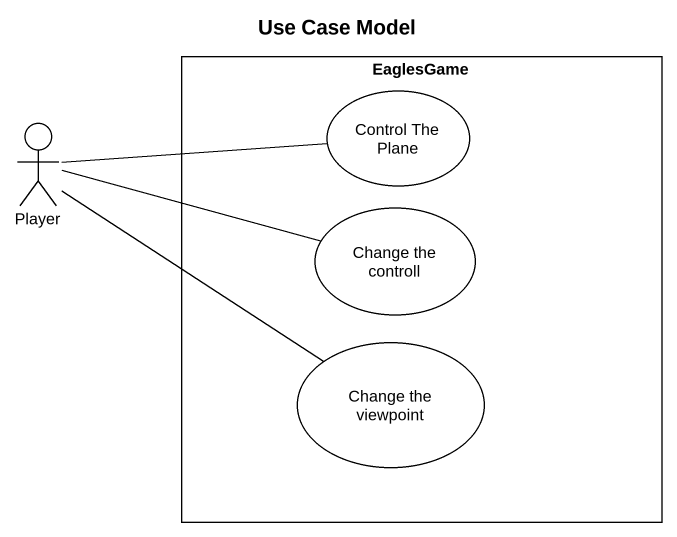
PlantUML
@startuml
title Use Case Model
rectangle EaglesGame {
  usecase "Control The Plane" as Control_The_Plane
  usecase "Change the controll" as Change_the_controll
  usecase "Change the viewpoint" as Change_the_viewpoint
}
actor Player
Player -right- Control_The_Plane
Player -right- Change_the_controll
Player -- Change_the_viewpoint
@enduml
